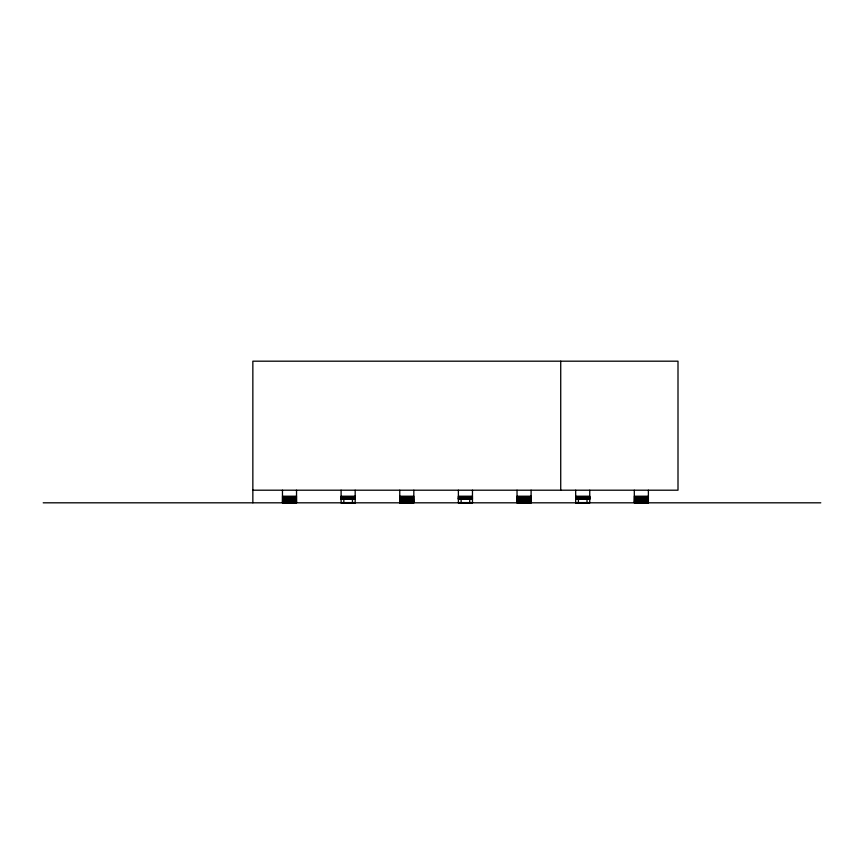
<?xml version="1.0" encoding="UTF-8"?>
<svg xmlns="http://www.w3.org/2000/svg" width="864" height="864" viewBox="0 0 864 864"><rect width="100%" height="100%" fill="white"/><g stroke="black" fill="none" stroke-linecap="round" stroke-linejoin="round"><path stroke-width="1.3" d="M252.85 490.201L678.002 490.201L678.002 361.184L252.85 361.184L252.85 502.816M282.463 496.217L296.536 496.217M341.107 496.217L355.18 496.217M399.751 496.217L413.824 496.217M458.384 496.217L472.468 496.217M517.028 496.217L531.101 496.217M575.672 496.217L589.745 496.217M634.316 496.217L648.389 496.217M341.107 496.67L355.18 496.67M458.384 496.67L472.468 496.67M575.672 496.67L589.745 496.67M282.463 497.07L296.536 497.07M341.107 497.124L355.18 497.124M399.751 497.07L413.824 497.07M458.384 497.124L472.468 497.124M517.028 497.07L531.101 497.07M575.672 497.124L589.745 497.124M634.316 497.07L648.389 497.07M341.107 497.545L355.18 497.545M458.384 497.545L472.468 497.545M575.672 497.545L589.745 497.545M282.463 497.923L296.536 497.923M341.107 497.934L355.18 497.934M399.751 497.923L413.824 497.923M458.384 497.934L472.468 497.934M517.028 497.923L531.101 497.923M575.672 497.934L589.745 497.934M634.316 497.923L648.389 497.923M341.107 498.29L355.18 498.29M458.384 498.29L472.468 498.29M575.672 498.29L589.745 498.29M341.107 498.582L355.18 498.582M458.384 498.582L472.468 498.582M575.672 498.582L589.745 498.582M282.463 498.733L296.536 498.733M341.107 498.83L355.18 498.83M399.751 498.733L413.824 498.733M458.384 498.83L472.468 498.83M517.028 498.733L531.101 498.733M575.672 498.83L589.745 498.83M634.316 498.733L648.389 498.733M341.107 499.003L355.18 499.003M458.384 499.003L472.468 499.003M575.672 499.003L589.745 499.003M341.107 499.144L355.18 499.144M458.384 499.144L472.468 499.144M575.672 499.144L589.745 499.144M282.463 499.511L296.536 499.511M399.751 499.511L413.824 499.511M517.028 499.511L531.101 499.511M634.316 499.511L648.389 499.511M282.463 500.234L296.536 500.234M399.751 500.234L413.824 500.234M517.028 500.234L531.101 500.234M634.316 500.234L648.389 500.234M282.463 500.882L296.536 500.882M399.751 500.882L413.824 500.882M517.028 500.882L531.101 500.882M634.316 500.882L648.389 500.882M282.463 501.444L296.536 501.444M399.751 501.444L413.824 501.444M517.028 501.444L531.101 501.444M634.316 501.444L648.389 501.444M282.463 501.93L296.536 501.93M399.751 501.93L413.824 501.93M517.028 501.93L531.101 501.93M634.316 501.93L648.389 501.93M282.463 502.308L296.536 502.308M399.751 502.308L413.824 502.308M517.028 502.308L531.101 502.308M634.316 502.308L648.389 502.308M282.463 502.589L296.536 502.589M341.107 502.589L355.18 502.589M399.751 502.589L413.824 502.589M458.384 502.589L472.468 502.589M517.028 502.589L531.101 502.589M575.672 502.589L589.745 502.589M634.316 502.589L648.389 502.589M282.463 502.751L296.536 502.751M341.107 502.751L355.18 502.751M399.751 502.751L413.824 502.751M458.384 502.751L472.468 502.751M517.028 502.751L531.101 502.751M575.672 502.751L589.745 502.751M634.316 502.751L648.389 502.751M43.2 502.816L820.8 502.816M648.389 490.201L648.389 502.816M634.316 490.201L634.316 502.816M589.745 490.201L589.745 502.816M587.012 499.144L587.012 502.816M578.405 499.144L578.405 502.816M575.672 490.201L575.672 502.816M560.725 361.184L560.725 490.201M531.101 490.201L531.101 502.816M517.028 490.201L517.028 502.816M472.468 490.201L472.468 502.816M469.724 499.144L469.724 502.816M461.128 499.144L461.128 502.816M458.384 490.201L458.384 502.816M413.824 490.201L413.824 502.816M399.751 490.201L399.751 502.816M355.18 490.201L355.18 502.816M352.447 499.144L352.447 502.816M343.84 499.144L343.84 502.816M341.107 490.201L341.107 502.816M296.536 490.201L296.536 502.816M282.463 490.201L282.463 502.816"/></g></svg>
